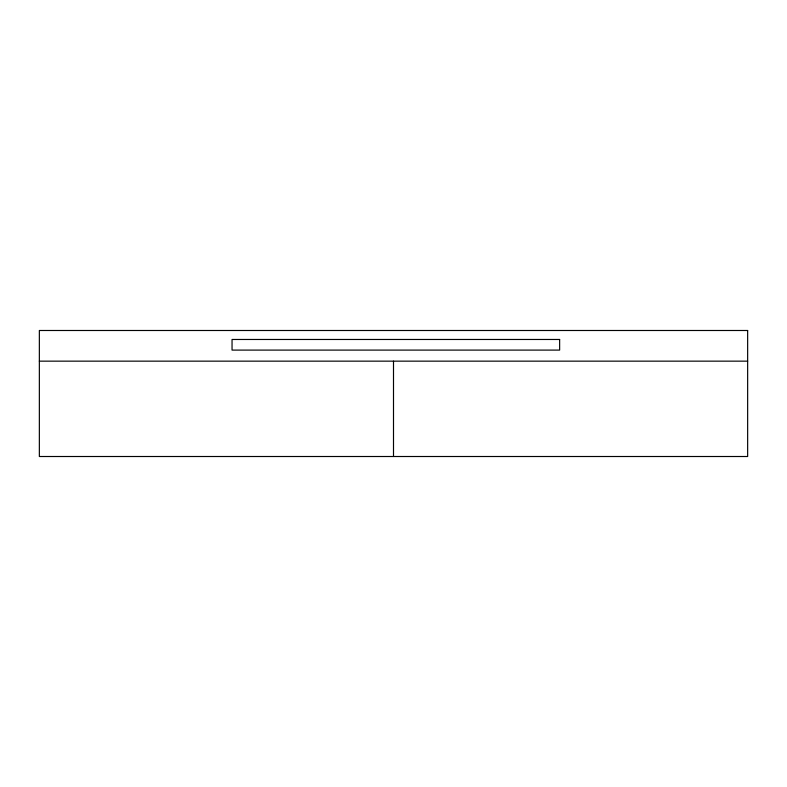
<?xml version="1.0" encoding="UTF-8"?>
<svg xmlns="http://www.w3.org/2000/svg" width="787" height="787" viewBox="0 0 787 787"><rect width="100%" height="100%" fill="white"/><g stroke="black" fill="none" stroke-linecap="round" stroke-linejoin="round"><path stroke-width="1.18" d="M39.35 361.154L747.65 361.154M393.5 361.154L393.5 456.509M747.65 330.491L39.35 330.491L39.35 456.509L747.65 456.509L747.65 330.491M559.636 339.472L232.047 339.472L232.047 350.097L559.636 350.097L559.636 339.472"/></g></svg>
